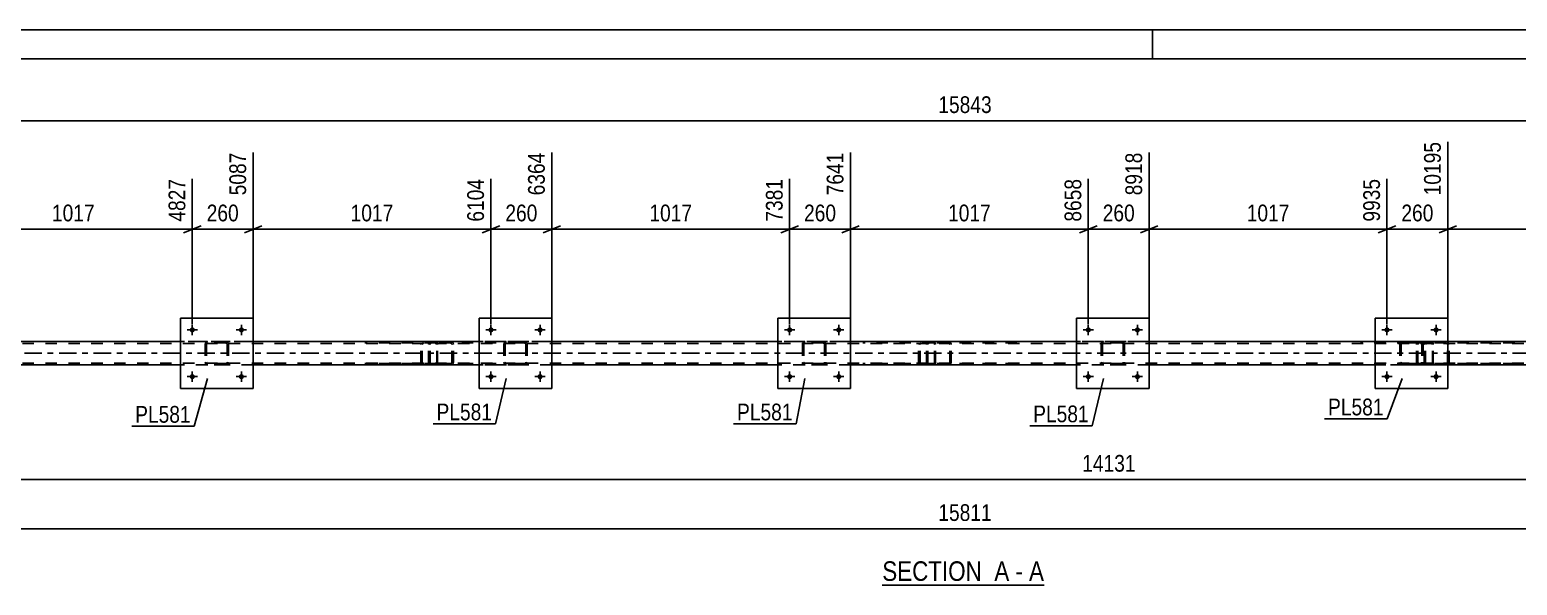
# Model space of a CAD drawing. Header units: millimetres. Extents: x -78 to 763, y -439 to 155.
# Drawn here: x 150.5 to 404.9, y 60.4 to 155.4 of the extents above; entities that cross this region are included whole.
import ezdxf

# ---------------------------------------------------------------- set-up
doc = ezdxf.new("R2010")
doc.units = ezdxf.units.MM
doc.linetypes.add('DXK_LINE_DOT2', pattern=[3.9198, 1.9599, -1.9599])
doc.linetypes.add('DXK_LINE_DOT3', pattern=[5.9187, 2.979, -0.9799, 0.9799, -0.9799])
doc.styles.add('Arial Narrow', font='ARIALN.TTF', dxfattribs={"height": 0.2})

# ---------------------------------------------------------------- blocks, each defined once
blk = doc.blocks.new('Unknown-800830732-1133')
at = {"color": 5, "linetype": 'Continuous'}
for p, q in [((762.53, 155.43), (-78.47, 155.43)), ((342.53, 150.43), (342.53, 155.43)), ((757.53, 150.43), (-73.47, 150.43))]:
    blk.add_line(p, q, dxfattribs=at)
blk = doc.blocks.new('Unknown-800830732-11 - 2182')
at = {"color": 6, "linetype": 'Continuous'}
blk.add_line((296.32, 60.4), (323.97, 60.4), dxfattribs=at)
at = {"color": 0, "linetype": 'Continuous'}
blk.add_wipeout([(314.43, 61.15), (314.43, 64.65), (296.32, 64.65), (296.32, 61.15)], dxfattribs=at)
at = {"color": 7, "linetype": 'Continuous', "style": 'Arial Narrow'}
blk.add_text('SECTION ', height=3.34, dxfattribs=at).set_placement((296.32, 61.15))
at = {"color": 0, "linetype": 'Continuous'}
blk.add_wipeout([(318.04, 61.15), (318.04, 64.65), (315.48, 64.65), (315.48, 61.15)], dxfattribs=at)
blk.add_wipeout([(320.36, 61.15), (320.36, 64.65), (319.09, 64.65), (319.09, 61.15)], dxfattribs=at)
at = {"color": 7, "linetype": 'Continuous', "style": 'Arial Narrow'}
blk.add_text('A', height=3.34, dxfattribs=at).set_placement((315.48, 61.15))
at = {"color": 0, "linetype": 'Continuous'}
blk.add_wipeout([(323.97, 61.15), (323.97, 64.65), (321.41, 64.65), (321.41, 61.15)], dxfattribs=at)
at = {"color": 7, "linetype": 'Continuous', "style": 'Arial Narrow'}
for s, p in [('A', (321.41, 61.15)), ('-', (319.09, 61.15))]:
    blk.add_text(s, height=3.34, dxfattribs=at).set_placement(p)
blk = doc.blocks.new('Part-800830732-2291 - 2182')
at = {"color": 7, "linetype": 'DXK_LINE_DOT2'}
for p, q in [((218.75, 101.78), (218.74, 101.73)), ((218.99, 101.69), (219.04, 101.77)), ((219.22, 102.08), (219.03, 102.04)), ((219.04, 101.77), (219.12, 101.82)), ((219.12, 101.82), (219.22, 101.84)), ((219.22, 102.08), (222.46, 102.08)), ((234.21, 102.08), (219.22, 102.08)), ((234.21, 101.84), (219.22, 101.84)), ((222.65, 102.04), (222.46, 102.08)), ((222.46, 101.84), (222.55, 101.82)), ((222.55, 101.82), (222.64, 101.77)), ((222.64, 101.77), (222.69, 101.69)), ((222.94, 101.73), (222.93, 101.78)), ((218.74, 101.73), (218.71, 101.6)), ((218.71, 98.56), (218.71, 101.6)), ((218.97, 101.6), (218.99, 101.69)), ((218.97, 98.56), (218.97, 101.6)), ((222.69, 101.69), (222.71, 101.6)), ((222.71, 98.56), (222.71, 101.6)), ((222.97, 101.6), (222.94, 101.73)), ((222.97, 98.56), (222.97, 101.6)), ((218.71, 98.56), (218.73, 98.47)), ((218.73, 98.47), (218.75, 98.37)), ((218.99, 98.47), (218.97, 98.56)), ((219.04, 98.39), (218.99, 98.47)), ((219.03, 98.11), (219.22, 98.08)), ((219.12, 98.34), (219.04, 98.39)), ((219.22, 98.32), (219.12, 98.34)), ((234.21, 98.32), (219.22, 98.32)), ((219.22, 98.08), (222.46, 98.08)), ((234.21, 98.08), (219.22, 98.08)), ((222.55, 98.34), (222.46, 98.32)), ((222.46, 98.08), (222.65, 98.11)), ((222.64, 98.39), (222.55, 98.34)), ((222.69, 98.47), (222.64, 98.39)), ((222.71, 98.56), (222.69, 98.47)), ((222.93, 98.37), (222.95, 98.47)), ((222.95, 98.47), (222.97, 98.56))]:
    blk.add_line(p, q, dxfattribs=at)
for centre, start, end in [((222.48, 101.58), 24.32, 69.2417), ((222.48, 98.58), 290.7584, 335.6801)]:
    blk.add_arc(centre, 0.496, start, end, dxfattribs=at)
blk = doc.blocks.new('Part-800830732-2249 - 2182')
at = {"color": 7, "linetype": 'DXK_LINE_DOT2'}
for p, q in [((389.02, 101.78), (388.98, 101.6)), ((389.25, 101.69), (389.31, 101.77)), ((389.49, 102.08), (389.29, 102.04)), ((389.31, 101.77), (389.39, 101.82)), ((389.39, 101.82), (389.49, 101.84)), ((389.49, 102.08), (392.73, 102.08)), ((404.48, 102.08), (389.49, 102.08)), ((404.48, 101.84), (389.49, 101.84)), ((392.92, 102.04), (392.73, 102.08)), ((392.73, 101.84), (392.82, 101.82)), ((392.82, 101.82), (392.91, 101.77)), ((392.91, 101.77), (392.96, 101.69)), ((393.21, 101.73), (393.2, 101.78)), ((388.98, 98.56), (388.98, 101.6)), ((389.23, 101.6), (389.25, 101.69)), ((389.23, 98.56), (389.23, 101.6)), ((392.96, 101.69), (392.98, 101.6)), ((392.98, 98.56), (392.98, 101.6)), ((393.24, 101.6), (393.21, 101.73)), ((393.24, 98.56), (393.24, 101.6)), ((388.98, 98.56), (389.02, 98.37)), ((389.25, 98.47), (389.23, 98.56)), ((389.31, 98.39), (389.25, 98.47)), ((389.29, 98.11), (389.49, 98.08)), ((389.39, 98.34), (389.31, 98.39)), ((389.49, 98.32), (389.39, 98.34)), ((404.48, 98.32), (389.49, 98.32)), ((389.49, 98.08), (392.73, 98.08)), ((404.48, 98.08), (389.49, 98.08)), ((392.82, 98.34), (392.73, 98.32)), ((392.73, 98.08), (392.92, 98.11)), ((392.91, 98.39), (392.82, 98.34)), ((392.96, 98.47), (392.91, 98.39)), ((392.98, 98.56), (392.96, 98.47)), ((393.2, 98.37), (393.22, 98.47)), ((393.22, 98.47), (393.24, 98.56))]:
    blk.add_line(p, q, dxfattribs=at)
for centre, start, end in [((389.47, 101.58), 110.7584, 155.6801), ((392.74, 101.58), 24.32, 69.2417), ((389.47, 98.58), 204.32, 249.2417), ((392.74, 98.58), 290.7584, 335.6801)]:
    blk.add_arc(centre, 0.496, start, end, dxfattribs=at)
blk = doc.blocks.new('Part-800830732-8164 - 2182')
at = {"color": 7, "linetype": 'DXK_LINE_DOT2'}
for p, q in [((180.51, 101.6), (180.55, 101.78)), ((180.55, 101.78), (180.51, 101.6)), ((180.77, 101.69), (180.82, 101.77)), ((180.81, 102.04), (180.99, 102.08)), ((180.99, 102.08), (180.81, 102.04)), ((180.82, 101.77), (180.9, 101.82)), ((180.9, 101.82), (180.99, 101.84)), ((184.03, 102.08), (180.99, 102.08)), ((184.03, 101.84), (180.99, 101.84)), ((184.03, 102.08), (184.21, 102.04)), ((184.21, 102.04), (184.03, 102.08)), ((184.03, 101.84), (184.12, 101.82)), ((184.12, 101.82), (184.2, 101.77)), ((184.2, 101.77), (184.25, 101.69)), ((184.47, 101.78), (184.51, 101.6)), ((184.51, 101.6), (184.47, 101.78)), ((180.51, 101.6), (180.51, 98.56)), ((180.75, 101.6), (180.77, 101.69)), ((180.75, 101.6), (180.75, 98.56)), ((184.25, 101.69), (184.27, 101.6)), ((184.27, 101.6), (184.27, 98.56)), ((184.51, 101.6), (184.51, 98.56)), ((180.55, 98.38), (180.51, 98.56)), ((180.51, 98.56), (180.55, 98.38)), ((180.77, 98.47), (180.75, 98.56)), ((180.82, 98.39), (180.77, 98.47)), ((180.99, 98.08), (180.81, 98.12)), ((180.81, 98.12), (180.99, 98.08)), ((180.9, 98.34), (180.82, 98.39)), ((180.99, 98.32), (180.9, 98.34)), ((184.03, 98.32), (180.99, 98.32)), ((184.03, 98.08), (180.99, 98.08)), ((184.12, 98.34), (184.03, 98.32)), ((184.21, 98.12), (184.03, 98.08)), ((184.03, 98.08), (184.21, 98.12)), ((184.2, 98.39), (184.12, 98.34)), ((184.25, 98.47), (184.2, 98.39)), ((184.27, 98.56), (184.25, 98.47)), ((184.51, 98.56), (184.47, 98.38)), ((184.47, 98.38), (184.51, 98.56))]:
    blk.add_line(p, q, dxfattribs=at)
at = {"color": 7, "linetype": 'DXK_LINE_DOT3'}
blk.add_line((182.51, 100.08), (182.51, 100.08), dxfattribs=at)
at = {"color": 7, "linetype": 'DXK_LINE_DOT2'}
for centre, start, end in [((180.99, 101.6), 112.5, 157.5), ((180.99, 101.6), 112.5, 157.5), ((184.03, 101.6), 22.5, 67.5), ((184.03, 101.6), 22.5, 67.5), ((180.99, 98.56), 202.5, 247.5), ((180.99, 98.56), 202.5, 247.5), ((184.03, 98.56), 292.5, 337.5), ((184.03, 98.56), 292.5, 337.5)]:
    blk.add_arc(centre, 0.48, start, end, dxfattribs=at)
blk = doc.blocks.new('Part-800830732-2221 - 2182')
at = {"color": 7, "linetype": 'DXK_LINE_DOT2'}
for p, q in [((614.66, 102.08), (74.15, 102.08)), ((188.71, 102.08), (176.31, 102.08)), ((239.79, 102.08), (227.39, 102.08)), ((290.87, 102.08), (278.47, 102.08)), ((341.95, 102.08), (329.55, 102.08)), ((393.03, 102.08), (380.63, 102.08)), ((617.69, 101.76), (13.47, 101.76)), ((617.69, 98.4), (13.47, 98.4)), ((188.71, 98.08), (176.31, 98.08)), ((239.79, 98.08), (227.39, 98.08)), ((290.87, 98.08), (278.47, 98.08)), ((341.95, 98.08), (329.55, 98.08)), ((393.03, 98.08), (380.63, 98.08))]:
    blk.add_line(p, q, dxfattribs=at)
at = {"color": 2, "linetype": 'Continuous'}
for p, q in [((176.31, 102.08), (137.63, 102.08)), ((227.39, 102.08), (188.71, 102.08)), ((278.47, 102.08), (239.79, 102.08)), ((329.55, 102.08), (290.87, 102.08)), ((380.63, 102.08), (341.95, 102.08)), ((431.71, 102.08), (393.03, 102.08)), ((176.31, 98.08), (137.63, 98.08)), ((227.39, 98.08), (188.71, 98.08)), ((278.47, 98.08), (239.79, 98.08)), ((329.55, 98.08), (290.87, 98.08)), ((380.63, 98.08), (341.95, 98.08)), ((431.71, 98.08), (393.03, 98.08))]:
    blk.add_line(p, q, dxfattribs=at)
at = {"color": 7, "linetype": 'DXK_LINE_DOT3'}
blk.add_line((13.47, 100.08), (617.69, 100.08), dxfattribs=at)
blk = doc.blocks.new('Part-800830732-2268 - 2182')
at = {"color": 7, "linetype": 'DXK_LINE_DOT2'}
for p, q in [((303.88, 101.78), (303.87, 101.73)), ((304.12, 101.69), (304.18, 101.77)), ((304.36, 102.08), (304.16, 102.04)), ((304.18, 101.77), (304.26, 101.82)), ((304.26, 101.82), (304.36, 101.84)), ((304.36, 102.08), (307.59, 102.08)), ((319.34, 102.08), (304.36, 102.08)), ((319.34, 101.84), (304.36, 101.84)), ((307.79, 102.04), (307.59, 102.08)), ((307.59, 101.84), (307.69, 101.82)), ((307.69, 101.82), (307.77, 101.77)), ((307.77, 101.77), (307.83, 101.69)), ((308.07, 101.73), (308.06, 101.78)), ((303.87, 101.73), (303.85, 101.6)), ((303.85, 98.56), (303.85, 101.6)), ((304.1, 101.6), (304.12, 101.69)), ((304.1, 98.56), (304.1, 101.6)), ((307.83, 101.69), (307.85, 101.6)), ((307.85, 98.56), (307.85, 101.6)), ((308.1, 101.6), (308.07, 101.73)), ((308.1, 98.56), (308.1, 101.6)), ((303.85, 98.56), (303.86, 98.47)), ((303.86, 98.47), (303.88, 98.37)), ((304.12, 98.47), (304.1, 98.56)), ((304.18, 98.39), (304.12, 98.47)), ((304.16, 98.11), (304.36, 98.08)), ((304.26, 98.34), (304.18, 98.39)), ((304.36, 98.32), (304.26, 98.34)), ((319.34, 98.32), (304.36, 98.32)), ((304.36, 98.08), (307.59, 98.08)), ((319.34, 98.08), (304.36, 98.08)), ((307.69, 98.34), (307.59, 98.32)), ((307.59, 98.08), (307.79, 98.11)), ((307.77, 98.39), (307.69, 98.34)), ((307.83, 98.47), (307.77, 98.39)), ((307.85, 98.56), (307.83, 98.47)), ((308.06, 98.37), (308.08, 98.47)), ((308.08, 98.47), (308.1, 98.56))]:
    blk.add_line(p, q, dxfattribs=at)
for centre, start, end in [((307.61, 101.58), 24.32, 69.2417), ((307.61, 98.58), 290.7584, 335.6801)]:
    blk.add_arc(centre, 0.496, start, end, dxfattribs=at)
blk = doc.blocks.new('Part-800830732-8161 - 2182')
at = {"color": 2, "linetype": 'Continuous'}
for p, q in [((278.47, 106.08), (278.47, 94.08)), ((278.47, 106.08), (290.87, 106.08)), ((290.87, 106.08), (290.87, 94.08)), ((278.47, 94.08), (290.87, 94.08))]:
    blk.add_line(p, q, dxfattribs=at)
blk = doc.blocks.new('Part-800830732-8160 - 2182')
at = {"color": 7, "linetype": 'DXK_LINE_DOT2'}
for p, q in [((282.67, 101.6), (282.71, 101.78)), ((282.71, 101.78), (282.67, 101.6)), ((282.93, 101.69), (282.98, 101.77)), ((282.97, 102.04), (283.15, 102.08)), ((283.15, 102.08), (282.97, 102.04)), ((282.98, 101.77), (283.06, 101.82)), ((283.06, 101.82), (283.15, 101.84)), ((286.19, 102.08), (283.15, 102.08)), ((286.19, 101.84), (283.15, 101.84)), ((286.19, 102.08), (286.38, 102.04)), ((286.38, 102.04), (286.19, 102.08)), ((286.19, 101.84), (286.28, 101.82)), ((286.28, 101.82), (286.36, 101.77)), ((286.36, 101.77), (286.41, 101.69)), ((286.64, 101.78), (286.67, 101.6)), ((286.67, 101.6), (286.64, 101.78)), ((282.67, 101.6), (282.67, 98.56)), ((282.91, 101.6), (282.93, 101.69)), ((282.91, 101.6), (282.91, 98.56)), ((286.41, 101.69), (286.43, 101.6)), ((286.43, 101.6), (286.43, 98.56)), ((286.67, 101.6), (286.67, 98.56)), ((282.71, 98.38), (282.67, 98.56)), ((282.67, 98.56), (282.71, 98.38)), ((282.93, 98.47), (282.91, 98.56)), ((282.98, 98.39), (282.93, 98.47)), ((283.15, 98.08), (282.97, 98.12)), ((282.97, 98.12), (283.15, 98.08)), ((283.06, 98.34), (282.98, 98.39)), ((283.15, 98.32), (283.06, 98.34)), ((286.19, 98.32), (283.15, 98.32)), ((286.19, 98.08), (283.15, 98.08)), ((286.28, 98.34), (286.19, 98.32)), ((286.38, 98.12), (286.19, 98.08)), ((286.19, 98.08), (286.38, 98.12)), ((286.36, 98.39), (286.28, 98.34)), ((286.41, 98.47), (286.36, 98.39)), ((286.43, 98.56), (286.41, 98.47)), ((286.67, 98.56), (286.64, 98.38)), ((286.64, 98.38), (286.67, 98.56))]:
    blk.add_line(p, q, dxfattribs=at)
at = {"color": 7, "linetype": 'DXK_LINE_DOT3'}
blk.add_line((284.67, 100.08), (284.67, 100.08), dxfattribs=at)
at = {"color": 7, "linetype": 'DXK_LINE_DOT2'}
for centre, start, end in [((283.15, 101.6), 112.5, 157.5), ((283.15, 101.6), 112.5, 157.5), ((286.19, 101.6), 22.5, 67.5), ((286.19, 101.6), 22.5, 67.5), ((283.15, 98.56), 202.5, 247.5), ((283.15, 98.56), 202.5, 247.5), ((286.19, 98.56), 292.5, 337.5), ((286.19, 98.56), 292.5, 337.5)]:
    blk.add_arc(centre, 0.48, start, end, dxfattribs=at)
blk = doc.blocks.new('Part-800830732-8150 - 2182')
at = {"color": 2, "linetype": 'Continuous'}
for p, q in [((380.63, 106.08), (380.63, 94.08)), ((380.63, 106.08), (393.03, 106.08)), ((393.03, 106.08), (393.03, 94.08)), ((380.63, 94.08), (393.03, 94.08))]:
    blk.add_line(p, q, dxfattribs=at)
blk = doc.blocks.new('Part-800830732-2289 - 2182')
at = {"color": 7, "linetype": 'DXK_LINE_DOT2'}
for p, q in [((390.26, 102.08), (378.1, 102.08)), ((390.26, 101.84), (378.1, 101.84)), ((387.7, 101.78), (387.66, 101.6)), ((387.93, 101.69), (387.99, 101.77)), ((388.16, 102.08), (387.97, 102.04)), ((387.99, 101.77), (388.07, 101.82)), ((388.07, 101.82), (388.16, 101.84)), ((388.98, 101.84), (388.98, 102.08)), ((390.36, 102.04), (390.26, 102.08)), ((390.26, 101.84), (390.31, 101.82)), ((390.31, 101.82), (390.35, 101.77)), ((390.35, 101.77), (390.38, 101.69)), ((390.45, 101.94), (390.36, 102.04)), ((390.51, 101.78), (390.45, 101.94)), ((390.53, 101.6), (390.51, 101.78)), ((387.66, 98.56), (387.66, 101.6)), ((387.91, 101.6), (387.93, 101.69)), ((387.91, 98.56), (387.91, 101.6)), ((390.38, 101.69), (390.39, 101.6)), ((390.39, 98.56), (390.39, 101.6)), ((390.53, 98.56), (390.53, 101.6)), ((390.26, 98.32), (378.1, 98.32)), ((390.26, 98.08), (378.1, 98.08)), ((387.66, 98.56), (387.7, 98.37)), ((387.93, 98.47), (387.91, 98.56)), ((387.99, 98.39), (387.93, 98.47)), ((387.97, 98.11), (388.16, 98.08)), ((388.07, 98.34), (387.99, 98.39)), ((388.16, 98.32), (388.07, 98.34)), ((388.98, 98.08), (388.98, 98.32)), ((390.31, 98.34), (390.26, 98.32)), ((390.26, 98.08), (390.36, 98.11)), ((390.35, 98.39), (390.31, 98.34)), ((390.38, 98.47), (390.35, 98.39)), ((390.36, 98.11), (390.45, 98.22)), ((390.39, 98.56), (390.38, 98.47)), ((390.45, 98.22), (390.51, 98.37)), ((390.51, 98.37), (390.53, 98.56))]:
    blk.add_line(p, q, dxfattribs=at)
for centre, start, end in [((388.15, 101.58), 111.1941, 156.1506), ((388.15, 98.57), 203.8494, 248.8059)]:
    blk.add_arc(centre, 0.492, start, end, dxfattribs=at)
blk = doc.blocks.new('Part-800830732-8147 - 2182')
at = {"color": 7, "linetype": 'DXK_LINE_DOT2'}
for p, q in [((333.75, 101.6), (333.79, 101.78)), ((333.79, 101.78), (333.75, 101.6)), ((334.01, 101.69), (334.06, 101.77)), ((334.05, 102.04), (334.23, 102.08)), ((334.23, 102.08), (334.05, 102.04)), ((334.06, 101.77), (334.14, 101.82)), ((334.14, 101.82), (334.23, 101.84)), ((337.27, 102.08), (334.23, 102.08)), ((337.27, 101.84), (334.23, 101.84)), ((337.27, 102.08), (337.46, 102.04)), ((337.46, 102.04), (337.27, 102.08)), ((337.27, 101.84), (337.36, 101.82)), ((337.36, 101.82), (337.44, 101.77)), ((337.44, 101.77), (337.49, 101.69)), ((337.72, 101.78), (337.75, 101.6)), ((337.75, 101.6), (337.72, 101.78)), ((333.75, 101.6), (333.75, 98.56)), ((333.99, 101.6), (334.01, 101.69)), ((333.99, 101.6), (333.99, 98.56)), ((337.49, 101.69), (337.51, 101.6)), ((337.51, 101.6), (337.51, 98.56)), ((337.75, 101.6), (337.75, 98.56)), ((333.79, 98.38), (333.75, 98.56)), ((333.75, 98.56), (333.79, 98.38)), ((334.01, 98.47), (333.99, 98.56)), ((334.06, 98.39), (334.01, 98.47)), ((334.23, 98.08), (334.05, 98.12)), ((334.05, 98.12), (334.23, 98.08)), ((334.14, 98.34), (334.06, 98.39)), ((334.23, 98.32), (334.14, 98.34)), ((337.27, 98.32), (334.23, 98.32)), ((337.27, 98.08), (334.23, 98.08)), ((337.36, 98.34), (337.27, 98.32)), ((337.46, 98.12), (337.27, 98.08)), ((337.27, 98.08), (337.46, 98.12)), ((337.44, 98.39), (337.36, 98.34)), ((337.49, 98.47), (337.44, 98.39)), ((337.51, 98.56), (337.49, 98.47)), ((337.75, 98.56), (337.72, 98.38)), ((337.72, 98.38), (337.75, 98.56))]:
    blk.add_line(p, q, dxfattribs=at)
at = {"color": 7, "linetype": 'DXK_LINE_DOT3'}
blk.add_line((335.75, 100.08), (335.75, 100.08), dxfattribs=at)
at = {"color": 7, "linetype": 'DXK_LINE_DOT2'}
for centre, start, end in [((334.23, 101.6), 112.5, 157.5), ((334.23, 101.6), 112.5, 157.5), ((337.27, 101.6), 22.5, 67.5), ((337.27, 101.6), 22.5, 67.5), ((334.23, 98.56), 202.5, 247.5), ((334.23, 98.56), 202.5, 247.5), ((337.27, 98.56), 292.5, 337.5), ((337.27, 98.56), 292.5, 337.5)]:
    blk.add_arc(centre, 0.48, start, end, dxfattribs=at)
blk = doc.blocks.new('Part-800830732-2290 - 2182')
at = {"color": 7, "linetype": 'DXK_LINE_DOT2'}
for p, q in [((305.12, 102.08), (292.96, 102.08)), ((305.12, 101.84), (292.96, 101.84)), ((302.57, 101.78), (302.56, 101.73)), ((302.8, 101.69), (302.85, 101.77)), ((303.03, 102.08), (302.84, 102.04)), ((302.85, 101.77), (302.93, 101.82)), ((302.93, 101.82), (303.03, 101.84)), ((303.85, 102.08), (303.85, 101.84)), ((305.22, 102.04), (305.12, 102.08)), ((305.12, 101.84), (305.17, 101.82)), ((305.17, 101.82), (305.22, 101.77)), ((305.31, 101.94), (305.22, 102.04)), ((305.22, 101.77), (305.25, 101.69)), ((305.37, 101.78), (305.31, 101.94)), ((305.39, 101.6), (305.37, 101.78)), ((302.56, 101.73), (302.53, 101.6)), ((302.53, 98.56), (302.53, 101.6)), ((302.78, 101.6), (302.8, 101.69)), ((302.78, 98.56), (302.78, 101.6)), ((305.25, 101.69), (305.26, 101.6)), ((305.26, 98.56), (305.26, 101.6)), ((305.39, 98.56), (305.39, 101.6)), ((305.12, 98.32), (292.96, 98.32)), ((305.12, 98.08), (292.96, 98.08)), ((302.53, 98.56), (302.54, 98.47)), ((302.54, 98.47), (302.57, 98.37)), ((302.8, 98.47), (302.78, 98.56)), ((302.85, 98.39), (302.8, 98.47)), ((302.84, 98.11), (303.03, 98.08)), ((302.93, 98.34), (302.85, 98.39)), ((303.03, 98.32), (302.93, 98.34)), ((303.85, 98.08), (303.85, 98.32)), ((305.17, 98.34), (305.12, 98.32)), ((305.12, 98.08), (305.22, 98.11)), ((305.22, 98.39), (305.17, 98.34)), ((305.25, 98.47), (305.22, 98.39)), ((305.22, 98.11), (305.31, 98.22)), ((305.26, 98.56), (305.25, 98.47)), ((305.31, 98.22), (305.37, 98.37)), ((305.37, 98.37), (305.39, 98.56))]:
    blk.add_line(p, q, dxfattribs=at)
blk = doc.blocks.new('Part-800830732-2292 - 2182')
at = {"color": 7, "linetype": 'DXK_LINE_DOT2'}
for p, q in [((219.99, 102.08), (207.83, 102.08)), ((219.99, 101.84), (207.83, 101.84)), ((217.43, 101.78), (217.42, 101.73)), ((217.66, 101.69), (217.72, 101.77)), ((217.9, 102.08), (217.7, 102.04)), ((217.72, 101.77), (217.8, 101.82)), ((217.8, 101.82), (217.9, 101.84)), ((218.71, 102.08), (218.71, 101.84)), ((220.09, 102.04), (219.99, 102.08)), ((219.99, 101.84), (220.04, 101.82)), ((220.04, 101.82), (220.08, 101.77)), ((220.08, 101.77), (220.11, 101.69)), ((220.18, 101.94), (220.09, 102.04)), ((220.24, 101.78), (220.18, 101.94)), ((220.26, 101.6), (220.24, 101.78)), ((217.42, 101.73), (217.39, 101.6)), ((217.39, 98.56), (217.39, 101.6)), ((217.64, 101.6), (217.66, 101.69)), ((217.64, 98.56), (217.64, 101.6)), ((220.11, 101.69), (220.12, 101.6)), ((220.12, 98.56), (220.12, 101.6)), ((220.26, 98.56), (220.26, 101.6)), ((219.99, 98.32), (207.83, 98.32)), ((219.99, 98.08), (207.83, 98.08)), ((217.39, 98.56), (217.41, 98.47)), ((217.41, 98.47), (217.43, 98.37)), ((217.66, 98.47), (217.64, 98.56)), ((217.72, 98.39), (217.66, 98.47)), ((217.7, 98.11), (217.9, 98.08)), ((217.8, 98.34), (217.72, 98.39)), ((217.9, 98.32), (217.8, 98.34)), ((218.71, 98.08), (218.71, 98.32)), ((220.04, 98.34), (219.99, 98.32)), ((219.99, 98.08), (220.09, 98.11)), ((220.08, 98.39), (220.04, 98.34)), ((220.11, 98.47), (220.08, 98.39)), ((220.09, 98.11), (220.18, 98.22)), ((220.12, 98.56), (220.11, 98.47)), ((220.18, 98.22), (220.24, 98.37)), ((220.24, 98.37), (220.26, 98.56))]:
    blk.add_line(p, q, dxfattribs=at)
blk = doc.blocks.new('Part-800830732-8149 - 2182')
at = {"color": 7, "linetype": 'DXK_LINE_DOT2'}
for p, q in [((384.83, 101.6), (384.87, 101.78)), ((384.87, 101.78), (384.83, 101.6)), ((385.09, 101.69), (385.14, 101.77)), ((385.13, 102.04), (385.31, 102.08)), ((385.31, 102.08), (385.13, 102.04)), ((385.14, 101.77), (385.22, 101.82)), ((385.22, 101.82), (385.31, 101.84)), ((388.35, 102.08), (385.31, 102.08)), ((388.35, 101.84), (385.31, 101.84)), ((388.35, 102.08), (388.54, 102.04)), ((388.54, 102.04), (388.35, 102.08)), ((388.35, 101.84), (388.44, 101.82)), ((388.44, 101.82), (388.52, 101.77)), ((388.52, 101.77), (388.57, 101.69)), ((388.8, 101.78), (388.83, 101.6)), ((388.83, 101.6), (388.8, 101.78)), ((384.83, 101.6), (384.83, 98.56)), ((385.07, 101.6), (385.09, 101.69)), ((385.07, 101.6), (385.07, 98.56)), ((388.57, 101.69), (388.59, 101.6)), ((388.59, 101.6), (388.59, 98.56)), ((388.83, 101.6), (388.83, 98.56)), ((384.87, 98.38), (384.83, 98.56)), ((384.83, 98.56), (384.87, 98.38)), ((385.09, 98.47), (385.07, 98.56)), ((385.14, 98.39), (385.09, 98.47)), ((385.31, 98.08), (385.13, 98.12)), ((385.13, 98.12), (385.31, 98.08)), ((385.22, 98.34), (385.14, 98.39)), ((385.31, 98.32), (385.22, 98.34)), ((388.35, 98.32), (385.31, 98.32)), ((388.35, 98.08), (385.31, 98.08)), ((388.44, 98.34), (388.35, 98.32)), ((388.54, 98.12), (388.35, 98.08)), ((388.35, 98.08), (388.54, 98.12)), ((388.52, 98.39), (388.44, 98.34)), ((388.57, 98.47), (388.52, 98.39)), ((388.59, 98.56), (388.57, 98.47)), ((388.83, 98.56), (388.8, 98.38)), ((388.8, 98.38), (388.83, 98.56))]:
    blk.add_line(p, q, dxfattribs=at)
at = {"color": 7, "linetype": 'DXK_LINE_DOT3'}
blk.add_line((386.83, 100.08), (386.83, 100.08), dxfattribs=at)
at = {"color": 7, "linetype": 'DXK_LINE_DOT2'}
for centre, start, end in [((385.31, 101.6), 112.5, 157.5), ((385.31, 101.6), 112.5, 157.5), ((388.35, 101.6), 22.5, 67.5), ((388.35, 101.6), 22.5, 67.5), ((385.31, 98.56), 202.5, 247.5), ((385.31, 98.56), 202.5, 247.5), ((388.35, 98.56), 292.5, 337.5), ((388.35, 98.56), 292.5, 337.5)]:
    blk.add_arc(centre, 0.48, start, end, dxfattribs=at)
blk = doc.blocks.new('Part-800830732-8148 - 2182')
at = {"color": 2, "linetype": 'Continuous'}
for p, q in [((329.55, 106.08), (329.55, 94.08)), ((329.55, 106.08), (341.95, 106.08)), ((341.95, 106.08), (341.95, 94.08)), ((329.55, 94.08), (341.95, 94.08))]:
    blk.add_line(p, q, dxfattribs=at)
blk = doc.blocks.new('Part-800830732-8162 - 2182')
at = {"color": 7, "linetype": 'DXK_LINE_DOT2'}
for p, q in [((231.59, 101.6), (231.63, 101.78)), ((231.63, 101.78), (231.59, 101.6)), ((231.85, 101.69), (231.9, 101.77)), ((231.89, 102.04), (232.07, 102.08)), ((232.07, 102.08), (231.89, 102.04)), ((231.9, 101.77), (231.98, 101.82)), ((231.98, 101.82), (232.07, 101.84)), ((235.11, 102.08), (232.07, 102.08)), ((235.11, 101.84), (232.07, 101.84)), ((235.11, 102.08), (235.29, 102.04)), ((235.29, 102.04), (235.11, 102.08)), ((235.11, 101.84), (235.2, 101.82)), ((235.2, 101.82), (235.28, 101.77)), ((235.28, 101.77), (235.33, 101.69)), ((235.55, 101.78), (235.59, 101.6)), ((235.59, 101.6), (235.55, 101.78)), ((231.59, 101.6), (231.59, 98.56)), ((231.83, 101.6), (231.85, 101.69)), ((231.83, 101.6), (231.83, 98.56)), ((235.33, 101.69), (235.35, 101.6)), ((235.35, 101.6), (235.35, 98.56)), ((235.59, 101.6), (235.59, 98.56)), ((231.63, 98.38), (231.59, 98.56)), ((231.59, 98.56), (231.63, 98.38)), ((231.85, 98.47), (231.83, 98.56)), ((231.9, 98.39), (231.85, 98.47)), ((232.07, 98.08), (231.89, 98.12)), ((231.89, 98.12), (232.07, 98.08)), ((231.98, 98.34), (231.9, 98.39)), ((232.07, 98.32), (231.98, 98.34)), ((235.11, 98.32), (232.07, 98.32)), ((235.11, 98.08), (232.07, 98.08)), ((235.2, 98.34), (235.11, 98.32)), ((235.29, 98.12), (235.11, 98.08)), ((235.11, 98.08), (235.29, 98.12)), ((235.28, 98.39), (235.2, 98.34)), ((235.33, 98.47), (235.28, 98.39)), ((235.35, 98.56), (235.33, 98.47)), ((235.59, 98.56), (235.55, 98.38)), ((235.55, 98.38), (235.59, 98.56))]:
    blk.add_line(p, q, dxfattribs=at)
at = {"color": 7, "linetype": 'DXK_LINE_DOT3'}
blk.add_line((233.59, 100.08), (233.59, 100.08), dxfattribs=at)
at = {"color": 7, "linetype": 'DXK_LINE_DOT2'}
for centre, start, end in [((232.07, 101.6), 112.5, 157.5), ((232.07, 101.6), 112.5, 157.5), ((235.11, 101.6), 22.5, 67.5), ((235.11, 101.6), 22.5, 67.5), ((232.07, 98.56), 202.5, 247.5), ((232.07, 98.56), 202.5, 247.5), ((235.11, 98.56), 292.5, 337.5), ((235.11, 98.56), 292.5, 337.5)]:
    blk.add_arc(centre, 0.48, start, end, dxfattribs=at)
blk = doc.blocks.new('Part-800830732-8163 - 2182')
at = {"color": 2, "linetype": 'Continuous'}
for p, q in [((227.39, 106.08), (227.39, 94.08)), ((227.39, 106.08), (239.79, 106.08)), ((239.79, 106.08), (239.79, 94.08)), ((227.39, 94.08), (239.79, 94.08))]:
    blk.add_line(p, q, dxfattribs=at)
blk = doc.blocks.new('Part-800830732-8165 - 2182')
at = {"color": 2, "linetype": 'Continuous'}
for p, q in [((176.31, 106.08), (176.31, 94.08)), ((176.31, 106.08), (188.71, 106.08)), ((188.71, 106.08), (188.71, 94.08)), ((176.31, 94.08), (188.71, 94.08))]:
    blk.add_line(p, q, dxfattribs=at)
blk = doc.blocks.new('Bolt-800830732-8172 - 2182')
at = {"linetype": 'Continuous'}
for points in [[(331.99, 96.08, -1), (331.11, 96.08, -1)], [(340.39, 96.08, -1), (339.51, 96.08, -1)]]:
    blk.add_hatch(color=1, dxfattribs=at).paths.add_polyline_path(points)
at = {"color": 1, "linetype": 'Continuous'}
for p, q in [((331.55, 96.96), (331.55, 95.2)), ((339.95, 96.96), (339.95, 95.2)), ((330.67, 96.08), (332.43, 96.08)), ((339.07, 96.08), (340.83, 96.08))]:
    blk.add_line(p, q, dxfattribs=at)
blk = doc.blocks.new('Bolt-800830732-8173 - 2182')
at = {"linetype": 'Continuous'}
for points in [[(331.99, 104.08, -1), (331.11, 104.08, -1)], [(340.39, 104.08, -1), (339.51, 104.08, -1)]]:
    blk.add_hatch(color=1, dxfattribs=at).paths.add_polyline_path(points)
at = {"color": 1, "linetype": 'Continuous'}
for p, q in [((331.55, 104.96), (331.55, 103.2)), ((339.95, 104.96), (339.95, 103.2)), ((330.67, 104.08), (332.43, 104.08)), ((339.07, 104.08), (340.83, 104.08))]:
    blk.add_line(p, q, dxfattribs=at)
blk = doc.blocks.new('Bolt-800830732-8174 - 2182')
at = {"linetype": 'Continuous'}
for points in [[(383.07, 96.08, -1), (382.19, 96.08, -1)], [(391.47, 96.08, -1), (390.59, 96.08, -1)]]:
    blk.add_hatch(color=1, dxfattribs=at).paths.add_polyline_path(points)
at = {"color": 1, "linetype": 'Continuous'}
for p, q in [((382.63, 96.96), (382.63, 95.2)), ((391.03, 96.96), (391.03, 95.2)), ((381.75, 96.08), (383.51, 96.08)), ((390.15, 96.08), (391.91, 96.08))]:
    blk.add_line(p, q, dxfattribs=at)
blk = doc.blocks.new('Bolt-800830732-8175 - 2182')
at = {"linetype": 'Continuous'}
for points in [[(383.07, 104.08, -1), (382.19, 104.08, -1)], [(391.47, 104.08, -1), (390.59, 104.08, -1)]]:
    blk.add_hatch(color=1, dxfattribs=at).paths.add_polyline_path(points)
at = {"color": 1, "linetype": 'Continuous'}
for p, q in [((382.63, 104.96), (382.63, 103.2)), ((391.03, 104.96), (391.03, 103.2)), ((381.75, 104.08), (383.51, 104.08)), ((390.15, 104.08), (391.91, 104.08))]:
    blk.add_line(p, q, dxfattribs=at)
blk = doc.blocks.new('Bolt-800830732-8184 - 2182')
at = {"linetype": 'Continuous'}
for points in [[(280.91, 96.08, -1), (280.03, 96.08, -1)], [(289.31, 96.08, -1), (288.43, 96.08, -1)]]:
    blk.add_hatch(color=1, dxfattribs=at).paths.add_polyline_path(points)
at = {"color": 1, "linetype": 'Continuous'}
for p, q in [((280.47, 96.96), (280.47, 95.2)), ((288.87, 96.96), (288.87, 95.2)), ((279.59, 96.08), (281.35, 96.08)), ((287.99, 96.08), (289.75, 96.08))]:
    blk.add_line(p, q, dxfattribs=at)
blk = doc.blocks.new('Bolt-800830732-8185 - 2182')
at = {"linetype": 'Continuous'}
for points in [[(280.91, 104.08, -1), (280.03, 104.08, -1)], [(289.31, 104.08, -1), (288.43, 104.08, -1)]]:
    blk.add_hatch(color=1, dxfattribs=at).paths.add_polyline_path(points)
at = {"color": 1, "linetype": 'Continuous'}
for p, q in [((280.47, 104.96), (280.47, 103.2)), ((288.87, 104.96), (288.87, 103.2)), ((279.59, 104.08), (281.35, 104.08)), ((287.99, 104.08), (289.75, 104.08))]:
    blk.add_line(p, q, dxfattribs=at)
blk = doc.blocks.new('Bolt-800830732-8186 - 2182')
at = {"linetype": 'Continuous'}
for points in [[(229.83, 96.08, -1), (228.95, 96.08, -1)], [(238.23, 96.08, -1), (237.35, 96.08, -1)]]:
    blk.add_hatch(color=1, dxfattribs=at).paths.add_polyline_path(points)
at = {"color": 1, "linetype": 'Continuous'}
for p, q in [((229.39, 96.96), (229.39, 95.2)), ((237.79, 96.96), (237.79, 95.2)), ((228.51, 96.08), (230.27, 96.08)), ((236.91, 96.08), (238.67, 96.08))]:
    blk.add_line(p, q, dxfattribs=at)
blk = doc.blocks.new('Bolt-800830732-8187 - 2182')
at = {"linetype": 'Continuous'}
for points in [[(229.83, 104.08, -1), (228.95, 104.08, -1)], [(238.23, 104.08, -1), (237.35, 104.08, -1)]]:
    blk.add_hatch(color=1, dxfattribs=at).paths.add_polyline_path(points)
at = {"color": 1, "linetype": 'Continuous'}
for p, q in [((229.39, 104.96), (229.39, 103.2)), ((237.79, 104.96), (237.79, 103.2)), ((228.51, 104.08), (230.27, 104.08)), ((236.91, 104.08), (238.67, 104.08))]:
    blk.add_line(p, q, dxfattribs=at)
blk = doc.blocks.new('Bolt-800830732-8188 - 2182')
at = {"linetype": 'Continuous'}
for points in [[(178.75, 96.08, -1), (177.87, 96.08, -1)], [(187.15, 96.08, -1), (186.27, 96.08, -1)]]:
    blk.add_hatch(color=1, dxfattribs=at).paths.add_polyline_path(points)
at = {"color": 1, "linetype": 'Continuous'}
for p, q in [((178.31, 96.96), (178.31, 95.2)), ((186.71, 96.96), (186.71, 95.2)), ((177.43, 96.08), (179.19, 96.08)), ((185.83, 96.08), (187.59, 96.08))]:
    blk.add_line(p, q, dxfattribs=at)
blk = doc.blocks.new('Bolt-800830732-8189 - 2182')
at = {"linetype": 'Continuous'}
for points in [[(178.75, 104.08, -1), (177.87, 104.08, -1)], [(187.15, 104.08, -1), (186.27, 104.08, -1)]]:
    blk.add_hatch(color=1, dxfattribs=at).paths.add_polyline_path(points)
at = {"color": 1, "linetype": 'Continuous'}
for p, q in [((178.31, 104.96), (178.31, 103.2)), ((186.71, 104.96), (186.71, 103.2)), ((177.43, 104.08), (179.19, 104.08)), ((185.83, 104.08), (187.59, 104.08))]:
    blk.add_line(p, q, dxfattribs=at)
blk = doc.blocks.new('StraightDimension-800830732-14239 - 2182')
at = {"color": 7, "linetype": 'Continuous'}
for p, q in [((239.79, 103.08), (239.79, 134.41)), ((280.47, 105.08), (280.47, 129.91)), ((241.29, 121.9), (238.29, 120.7)), ((239.79, 121.3), (280.47, 121.3)), ((278.97, 120.7), (281.97, 121.9))]:
    blk.add_line(p, q, dxfattribs=at)
at = {"color": 0, "linetype": 'Continuous'}
blk.add_wipeout([(279.87, 130.51), (275.67, 130.51), (275.67, 122), (279.87, 122)], dxfattribs=at)
at = {"color": 0}
blk.add_wipeout([(264.39, 122.05), (264.39, 126.25), (255.88, 126.25), (255.88, 122.05)], dxfattribs=at)
at = {"color": 3, "linetype": 'Continuous', "style": 'Arial Narrow'}
blk.add_text('7381', height=2.863, rotation=90.0002, dxfattribs=at).set_placement((279.27, 122.6))
at = {"color": 3, "style": 'Arial Narrow'}
blk.add_text('1017', height=2.863, dxfattribs=at).set_placement((256.48, 122.65))
blk = doc.blocks.new('StraightDimension-800830732-14242 - 2182')
at = {"color": 7, "linetype": 'Continuous'}
for p, q in [((188.71, 103.08), (188.71, 134.41)), ((178.31, 105.08), (178.31, 129.91)), ((176.81, 120.7), (179.81, 121.9)), ((178.31, 121.3), (188.71, 121.3)), ((190.21, 121.9), (187.21, 120.7))]:
    blk.add_line(p, q, dxfattribs=at)
at = {"color": 0}
blk.add_wipeout([(186.85, 122.05), (186.85, 126.25), (180.17, 126.25), (180.17, 122.05)], dxfattribs=at)
at = {"color": 0, "linetype": 'Continuous'}
blk.add_wipeout([(188.11, 135.01), (183.91, 135.01), (183.91, 126.5), (188.11, 126.5)], dxfattribs=at)
at = {"color": 3, "linetype": 'Continuous', "style": 'Arial Narrow'}
blk.add_text('5087', height=2.863, rotation=90.0002, dxfattribs=at).set_placement((187.51, 127.1))
at = {"color": 3, "style": 'Arial Narrow'}
blk.add_text('260', height=2.863, dxfattribs=at).set_placement((180.77, 122.65))
blk = doc.blocks.new('StraightDimension-800830732-14243 - 2182')
at = {"color": 7, "linetype": 'Continuous'}
for p, q in [((137.63, 102.98), (137.63, 134.41)), ((178.31, 105.08), (178.31, 129.91)), ((139.13, 121.9), (136.13, 120.7)), ((137.63, 121.3), (178.31, 121.3)), ((176.81, 120.7), (179.81, 121.9))]:
    blk.add_line(p, q, dxfattribs=at)
at = {"color": 0, "linetype": 'Continuous'}
blk.add_wipeout([(177.71, 130.51), (173.51, 130.51), (173.51, 122), (177.71, 122)], dxfattribs=at)
at = {"color": 0}
blk.add_wipeout([(162.23, 122.05), (162.23, 126.25), (153.71, 126.25), (153.71, 122.05)], dxfattribs=at)
at = {"color": 3, "linetype": 'Continuous', "style": 'Arial Narrow'}
blk.add_text('4827', height=2.863, rotation=90.0002, dxfattribs=at).set_placement((177.11, 122.6))
at = {"color": 3, "style": 'Arial Narrow'}
blk.add_text('1017', height=2.863, dxfattribs=at).set_placement((154.31, 122.65))
blk = doc.blocks.new('StraightDimension-800830732-2405 - 2182')
at = {"color": 7, "linetype": 'Continuous'}
blk.add_line((3.25, 70.05), (617.69, 70.05), dxfattribs=at)
at = {"color": 0}
blk.add_wipeout([(315.64, 70.8), (315.64, 75), (305.3, 75), (305.3, 70.8)], dxfattribs=at)
at = {"color": 3, "style": 'Arial Narrow'}
blk.add_text('15811', height=2.863, dxfattribs=at).set_placement((305.9, 71.4))
blk = doc.blocks.new('StraightDimension-800830732-14233 - 2182')
at = {"color": 7, "linetype": 'Continuous'}
for p, q in [((393.03, 103.08), (393.03, 136.24)), ((433.71, 105.08), (433.71, 131.74)), ((394.53, 121.9), (391.53, 120.7)), ((393.03, 121.3), (433.71, 121.3)), ((432.21, 120.7), (435.21, 121.9))]:
    blk.add_line(p, q, dxfattribs=at)
at = {"color": 0, "linetype": 'Continuous'}
blk.add_wipeout([(433.11, 132.34), (428.91, 132.34), (428.91, 122), (433.11, 122)], dxfattribs=at)
at = {"color": 0}
blk.add_wipeout([(417.63, 122.05), (417.63, 126.25), (409.12, 126.25), (409.12, 122.05)], dxfattribs=at)
at = {"color": 3, "linetype": 'Continuous', "style": 'Arial Narrow'}
blk.add_text('11212', height=2.863, rotation=90.0002, dxfattribs=at).set_placement((432.51, 122.6))
at = {"color": 3, "style": 'Arial Narrow'}
blk.add_text('1017', height=2.863, dxfattribs=at).set_placement((409.72, 122.65))
blk = doc.blocks.new('StraightDimension-800830732-14234 - 2182')
at = {"color": 7, "linetype": 'Continuous'}
for p, q in [((393.03, 103.08), (393.03, 136.24)), ((382.63, 105.08), (382.63, 129.91)), ((381.13, 120.7), (384.13, 121.9)), ((382.63, 121.3), (393.03, 121.3)), ((394.53, 121.9), (391.53, 120.7))]:
    blk.add_line(p, q, dxfattribs=at)
at = {"color": 0}
blk.add_wipeout([(391.17, 122.05), (391.17, 126.25), (384.49, 126.25), (384.49, 122.05)], dxfattribs=at)
at = {"color": 0, "linetype": 'Continuous'}
blk.add_wipeout([(392.43, 136.84), (388.23, 136.84), (388.23, 126.5), (392.43, 126.5)], dxfattribs=at)
at = {"color": 3, "linetype": 'Continuous', "style": 'Arial Narrow'}
blk.add_text('10195', height=2.863, rotation=90.0002, dxfattribs=at).set_placement((391.83, 127.1))
at = {"color": 3, "style": 'Arial Narrow'}
blk.add_text('260', height=2.863, dxfattribs=at).set_placement((385.09, 122.65))
blk = doc.blocks.new('StraightDimension-800830732-14235 - 2182')
at = {"color": 7, "linetype": 'Continuous'}
for p, q in [((341.95, 103.08), (341.95, 134.41)), ((382.63, 105.08), (382.63, 129.91)), ((343.45, 121.9), (340.45, 120.7)), ((341.95, 121.3), (382.63, 121.3)), ((381.13, 120.7), (384.13, 121.9))]:
    blk.add_line(p, q, dxfattribs=at)
at = {"color": 0, "linetype": 'Continuous'}
blk.add_wipeout([(382.03, 130.51), (377.83, 130.51), (377.83, 122), (382.03, 122)], dxfattribs=at)
at = {"color": 0}
blk.add_wipeout([(366.55, 122.05), (366.55, 126.25), (358.04, 126.25), (358.04, 122.05)], dxfattribs=at)
at = {"color": 3, "linetype": 'Continuous', "style": 'Arial Narrow'}
blk.add_text('9935', height=2.863, rotation=90.0002, dxfattribs=at).set_placement((381.43, 122.6))
at = {"color": 3, "style": 'Arial Narrow'}
blk.add_text('1017', height=2.863, dxfattribs=at).set_placement((358.64, 122.65))
blk = doc.blocks.new('StraightDimension-800830732-14236 - 2182')
at = {"color": 7, "linetype": 'Continuous'}
for p, q in [((341.95, 103.08), (341.95, 134.41)), ((331.55, 105.08), (331.55, 129.91)), ((330.05, 120.7), (333.05, 121.9)), ((331.55, 121.3), (341.95, 121.3)), ((343.45, 121.9), (340.45, 120.7))]:
    blk.add_line(p, q, dxfattribs=at)
at = {"color": 0}
blk.add_wipeout([(340.09, 122.05), (340.09, 126.25), (333.41, 126.25), (333.41, 122.05)], dxfattribs=at)
at = {"color": 0, "linetype": 'Continuous'}
blk.add_wipeout([(341.35, 135.01), (337.15, 135.01), (337.15, 126.5), (341.35, 126.5)], dxfattribs=at)
at = {"color": 3, "linetype": 'Continuous', "style": 'Arial Narrow'}
blk.add_text('8918', height=2.863, rotation=90.0002, dxfattribs=at).set_placement((340.75, 127.1))
at = {"color": 3, "style": 'Arial Narrow'}
blk.add_text('260', height=2.863, dxfattribs=at).set_placement((334.01, 122.65))
blk = doc.blocks.new('StraightDimension-800830732-14237 - 2182')
at = {"color": 7, "linetype": 'Continuous'}
for p, q in [((290.87, 103.08), (290.87, 134.41)), ((331.55, 105.08), (331.55, 129.91)), ((292.37, 121.9), (289.37, 120.7)), ((290.87, 121.3), (331.55, 121.3)), ((330.05, 120.7), (333.05, 121.9))]:
    blk.add_line(p, q, dxfattribs=at)
at = {"color": 0, "linetype": 'Continuous'}
blk.add_wipeout([(330.95, 130.51), (326.75, 130.51), (326.75, 122), (330.95, 122)], dxfattribs=at)
at = {"color": 0}
blk.add_wipeout([(315.47, 122.05), (315.47, 126.25), (306.96, 126.25), (306.96, 122.05)], dxfattribs=at)
at = {"color": 3, "linetype": 'Continuous', "style": 'Arial Narrow'}
blk.add_text('8658', height=2.863, rotation=90.0002, dxfattribs=at).set_placement((330.35, 122.6))
at = {"color": 3, "style": 'Arial Narrow'}
blk.add_text('1017', height=2.863, dxfattribs=at).set_placement((307.56, 122.65))
blk = doc.blocks.new('StraightDimension-800830732-14238 - 2182')
at = {"color": 7, "linetype": 'Continuous'}
for p, q in [((290.87, 103.08), (290.87, 134.41)), ((280.47, 105.08), (280.47, 129.91)), ((278.97, 120.7), (281.97, 121.9)), ((280.47, 121.3), (290.87, 121.3)), ((292.37, 121.9), (289.37, 120.7))]:
    blk.add_line(p, q, dxfattribs=at)
at = {"color": 0}
blk.add_wipeout([(289.01, 122.05), (289.01, 126.25), (282.33, 126.25), (282.33, 122.05)], dxfattribs=at)
at = {"color": 0, "linetype": 'Continuous'}
blk.add_wipeout([(290.27, 135.01), (286.07, 135.01), (286.07, 126.5), (290.27, 126.5)], dxfattribs=at)
at = {"color": 3, "linetype": 'Continuous', "style": 'Arial Narrow'}
blk.add_text('7641', height=2.863, rotation=90.0002, dxfattribs=at).set_placement((289.67, 127.1))
at = {"color": 3, "style": 'Arial Narrow'}
blk.add_text('260', height=2.863, dxfattribs=at).set_placement((282.93, 122.65))
blk = doc.blocks.new('StraightDimension-800830732-14240 - 2182')
at = {"color": 7, "linetype": 'Continuous'}
for p, q in [((239.79, 103.08), (239.79, 134.41)), ((229.39, 105.08), (229.39, 129.91)), ((227.89, 120.7), (230.89, 121.9)), ((229.39, 121.3), (239.79, 121.3)), ((241.29, 121.9), (238.29, 120.7))]:
    blk.add_line(p, q, dxfattribs=at)
at = {"color": 0}
blk.add_wipeout([(237.93, 122.05), (237.93, 126.25), (231.25, 126.25), (231.25, 122.05)], dxfattribs=at)
at = {"color": 0, "linetype": 'Continuous'}
blk.add_wipeout([(239.19, 135.01), (234.99, 135.01), (234.99, 126.5), (239.19, 126.5)], dxfattribs=at)
at = {"color": 3, "linetype": 'Continuous', "style": 'Arial Narrow'}
blk.add_text('6364', height=2.863, rotation=90.0002, dxfattribs=at).set_placement((238.59, 127.1))
at = {"color": 3, "style": 'Arial Narrow'}
blk.add_text('260', height=2.863, dxfattribs=at).set_placement((231.85, 122.65))
blk = doc.blocks.new('StraightDimension-800830732-14241 - 2182')
at = {"color": 7, "linetype": 'Continuous'}
for p, q in [((188.71, 103.08), (188.71, 134.41)), ((229.39, 105.08), (229.39, 129.91)), ((190.21, 121.9), (187.21, 120.7)), ((188.71, 121.3), (229.39, 121.3)), ((227.89, 120.7), (230.89, 121.9))]:
    blk.add_line(p, q, dxfattribs=at)
at = {"color": 0, "linetype": 'Continuous'}
blk.add_wipeout([(228.79, 130.51), (224.59, 130.51), (224.59, 122), (228.79, 122)], dxfattribs=at)
at = {"color": 0}
blk.add_wipeout([(213.31, 122.05), (213.31, 126.25), (204.79, 126.25), (204.79, 122.05)], dxfattribs=at)
at = {"color": 3, "linetype": 'Continuous', "style": 'Arial Narrow'}
blk.add_text('6104', height=2.863, rotation=90.0002, dxfattribs=at).set_placement((228.19, 122.6))
at = {"color": 3, "style": 'Arial Narrow'}
blk.add_text('1017', height=2.863, dxfattribs=at).set_placement((205.39, 122.65))
blk = doc.blocks.new('StraightDimension-800830732-14884 - 2182')
at = {"color": 7, "linetype": 'Continuous'}
blk.add_line((52.44, 78.48), (617.69, 78.48), dxfattribs=at)
at = {"color": 0}
blk.add_wipeout([(340.24, 79.23), (340.24, 83.43), (329.9, 83.43), (329.9, 79.23)], dxfattribs=at)
at = {"color": 3, "style": 'Arial Narrow'}
blk.add_text('14131', height=2.863, dxfattribs=at).set_placement((330.5, 79.83))
blk = doc.blocks.new('StraightDimension-800830732-14901 - 2182')
at = {"color": 7, "linetype": 'Continuous'}
blk.add_line((2.61, 139.83), (618.33, 139.83), dxfattribs=at)
at = {"color": 0}
blk.add_wipeout([(315.64, 140.58), (315.64, 144.78), (305.3, 144.78), (305.3, 140.58)], dxfattribs=at)
at = {"color": 3, "style": 'Arial Narrow'}
blk.add_text('15843', height=2.863, dxfattribs=at).set_placement((305.9, 141.18))
blk = doc.blocks.new('Mark-800830732-14159 - 2182')
at = {"color": 0}
blk.add_wipeout([(331.62, 88.28), (331.62, 91.28), (322.12, 91.28), (322.12, 88.28)], dxfattribs=at)
blk.add_wipeout([(331.62, 88.28), (331.62, 91.28), (322.12, 91.28), (322.12, 88.28)], dxfattribs=at)
at = {"color": 30, "linetype": 'Continuous'}
for p in [(334.15, 95.79), (321.52, 87.68)]:
    blk.add_line(p, (332.22, 87.68), dxfattribs=at)
at = {"color": 3, "style": 'Arial Narrow'}
blk.add_text('PL581', height=2.863, dxfattribs=at).set_placement((322.12, 88.28))
blk = doc.blocks.new('Mark-800830732-14162 - 2182')
at = {"color": 0}
blk.add_wipeout([(382.06, 89.46), (382.06, 92.46), (372.55, 92.46), (372.55, 89.46)], dxfattribs=at)
blk.add_wipeout([(382.06, 89.46), (382.06, 92.46), (372.55, 92.46), (372.55, 89.46)], dxfattribs=at)
at = {"color": 30, "linetype": 'Continuous'}
for p in [(385.23, 95.79), (371.95, 88.86)]:
    blk.add_line(p, (382.66, 88.86), dxfattribs=at)
at = {"color": 3, "style": 'Arial Narrow'}
blk.add_text('PL581', height=2.863, dxfattribs=at).set_placement((372.55, 89.46))
blk = doc.blocks.new('Mark-800830732-14177 - 2182')
at = {"color": 0}
blk.add_wipeout([(280.97, 88.6), (280.97, 91.6), (271.47, 91.6), (271.47, 88.6)], dxfattribs=at)
blk.add_wipeout([(280.97, 88.6), (280.97, 91.6), (271.47, 91.6), (271.47, 88.6)], dxfattribs=at)
at = {"color": 30, "linetype": 'Continuous'}
for p in [(283.07, 95.79), (270.87, 88)]:
    blk.add_line(p, (281.57, 88), dxfattribs=at)
at = {"color": 3, "style": 'Arial Narrow'}
blk.add_text('PL581', height=2.863, dxfattribs=at).set_placement((271.47, 88.6))
blk = doc.blocks.new('Mark-800830732-14180 - 2182')
at = {"color": 0}
blk.add_wipeout([(229.59, 88.61), (229.59, 91.61), (220.08, 91.61), (220.08, 88.61)], dxfattribs=at)
blk.add_wipeout([(229.59, 88.61), (229.59, 91.61), (220.08, 91.61), (220.08, 88.61)], dxfattribs=at)
at = {"color": 30, "linetype": 'Continuous'}
for p in [(231.99, 95.79), (219.48, 88.01)]:
    blk.add_line(p, (230.19, 88.01), dxfattribs=at)
at = {"color": 3, "style": 'Arial Narrow'}
blk.add_text('PL581', height=2.863, dxfattribs=at).set_placement((220.08, 88.61))
blk = doc.blocks.new('Mark-800830732-14183 - 2182')
at = {"color": 0}
blk.add_wipeout([(178.04, 88.2), (178.04, 91.2), (168.54, 91.2), (168.54, 88.2)], dxfattribs=at)
blk.add_wipeout([(178.04, 88.2), (178.04, 91.2), (168.54, 91.2), (168.54, 88.2)], dxfattribs=at)
at = {"color": 30, "linetype": 'Continuous'}
for p in [(180.91, 95.79), (167.94, 87.6)]:
    blk.add_line(p, (178.64, 87.6), dxfattribs=at)
at = {"color": 3, "style": 'Arial Narrow'}
blk.add_text('PL581', height=2.863, dxfattribs=at).set_placement((168.54, 88.2))

msp = doc.modelspace()

# ---------------------------------------------------------------- block references
for name in ['Unknown-800830732-1133', 'Part-800830732-8165 - 2182', 'Bolt-800830732-8189 - 2182', 'Part-800830732-8163 - 2182', 'Bolt-800830732-8187 - 2182', 'Part-800830732-8161 - 2182', 'Bolt-800830732-8185 - 2182', 'Part-800830732-8148 - 2182', 'Bolt-800830732-8173 - 2182', 'Part-800830732-8150 - 2182', 'Bolt-800830732-8175 - 2182', 'Part-800830732-2221 - 2182', 'Part-800830732-8164 - 2182', 'Part-800830732-2292 - 2182', 'Part-800830732-2291 - 2182', 'Part-800830732-8162 - 2182', 'Part-800830732-8160 - 2182', 'Part-800830732-2290 - 2182', 'Part-800830732-2268 - 2182', 'Part-800830732-8147 - 2182', 'Part-800830732-2289 - 2182', 'Part-800830732-8149 - 2182', 'Part-800830732-2249 - 2182', 'Bolt-800830732-8188 - 2182', 'Bolt-800830732-8186 - 2182', 'Bolt-800830732-8184 - 2182', 'Bolt-800830732-8172 - 2182', 'Bolt-800830732-8174 - 2182']:
    msp.add_blockref(name, (0, 0))

# ---------------------------------------------------------------- next in the draw order: block references
for name in ['StraightDimension-800830732-14242 - 2182', 'StraightDimension-800830732-14233 - 2182', 'StraightDimension-800830732-14239 - 2182', 'StraightDimension-800830732-2405 - 2182', 'Unknown-800830732-11 - 2182']:
    msp.add_blockref(name, (0, 0))

# ---------------------------------------------------------------- next in the draw order: block references
for name in ['StraightDimension-800830732-14240 - 2182', 'StraightDimension-800830732-14234 - 2182', 'StraightDimension-800830732-14243 - 2182', 'StraightDimension-800830732-14884 - 2182']:
    msp.add_blockref(name, (0, 0))

# ---------------------------------------------------------------- next in the draw order: block references
for name in ['StraightDimension-800830732-14241 - 2182', 'StraightDimension-800830732-14235 - 2182', 'Mark-800830732-14183 - 2182', 'Mark-800830732-14180 - 2182', 'Mark-800830732-14177 - 2182', 'Mark-800830732-14159 - 2182', 'Mark-800830732-14162 - 2182']:
    msp.add_blockref(name, (0, 0))

# ---------------------------------------------------------------- next in the draw order: block references
msp.add_blockref('StraightDimension-800830732-14236 - 2182', (0, 0))

# ---------------------------------------------------------------- next in the draw order: block references
msp.add_blockref('StraightDimension-800830732-14237 - 2182', (0, 0))

# ---------------------------------------------------------------- next in the draw order: block references
msp.add_blockref('StraightDimension-800830732-14238 - 2182', (0, 0))

# ---------------------------------------------------------------- next in the draw order: block references
msp.add_blockref('StraightDimension-800830732-14901 - 2182', (0, 0))

doc.saveas('drawing.dxf')
